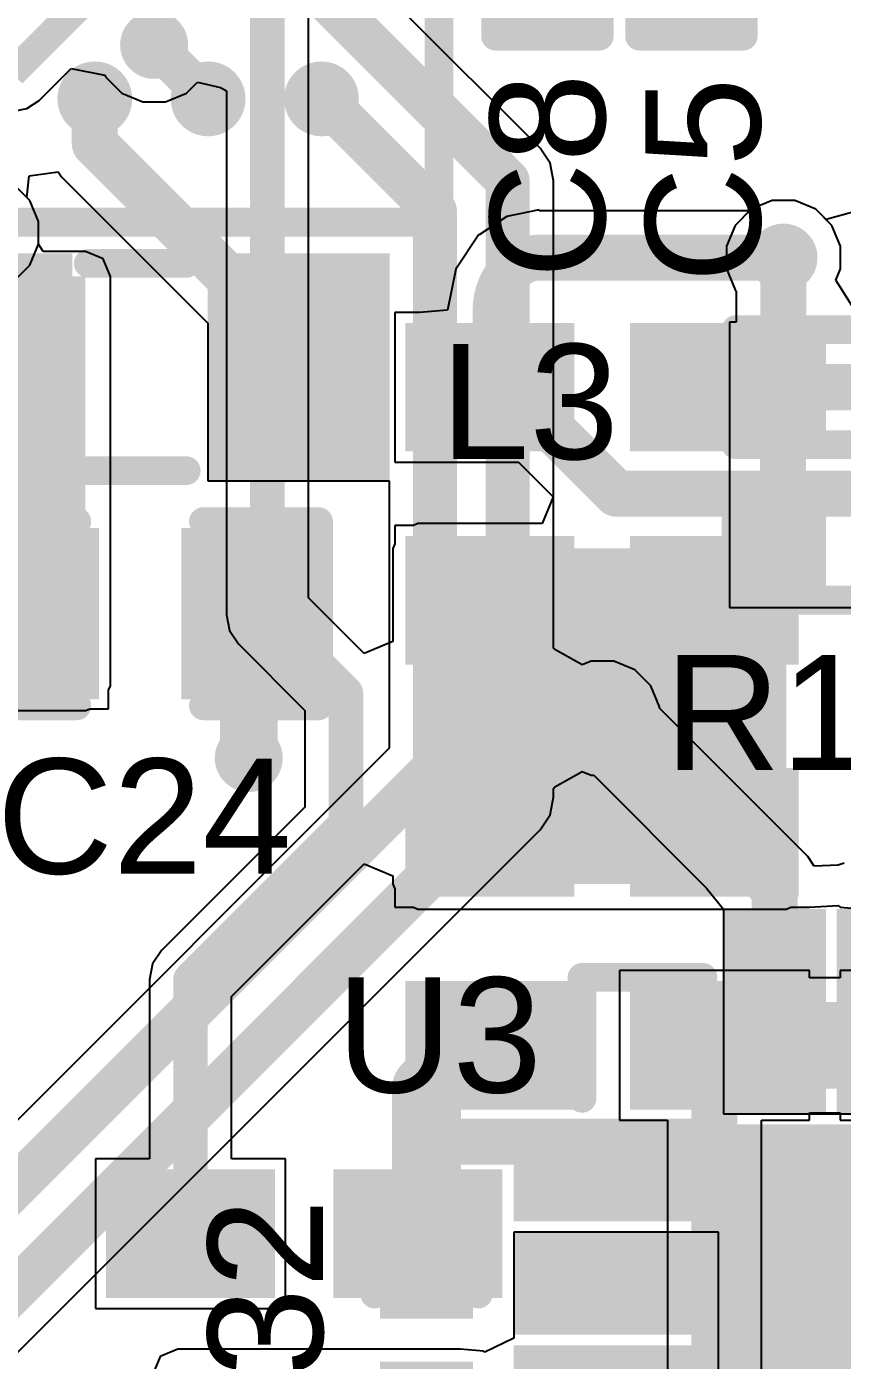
# Model space of a CAD drawing. Header units: millimetres. Extents: x -8 to 96, y -10 to 27.
# Drawn here: x 7.48 to 11.08, y 9.76 to 15.65 of the extents above; entities that cross this region are included whole.
import ezdxf

# ---------------------------------------------------------------- set-up
doc = ezdxf.new("R2010")
doc.units = ezdxf.units.MM
for name, color, linetype in [('BottomLayer', 5, 'Continuous'), ('BottomPaste', 16, 'Continuous'), ('BottomSolder', 6, 'Continuous'), ('TopLayer', 1, 'Continuous'), ('TopOverlay', 2, 'Continuous'), ('TopPaste', 8, 'Continuous'), ('TopSolder', 216, 'Continuous'), ('ViaHoleLayer', 16, 'Continuous')]:
    doc.layers.add(name, color=color, linetype=linetype)
doc.styles.add('Arial', font='', dxfattribs={"height": 0.2})
doc.styles.get('Arial').set_extended_font_data('Arial')

# ---------------------------------------------------------------- blocks, each defined once
blk = doc.blocks.new('16_QFN__3_3___8')
at = {"layer": 'TopLayer'}
for points in [[(0.125, 1.8), (0.375, 1.8), (0.375, 1.1), (0.125, 1.1)], [(0.625, 1.8), (0.875, 1.8), (0.875, 1.1), (0.625, 1.1)], [(-0.85, 0.85), (0.85, 0.85), (0.85, -0.85), (-0.85, -0.85)], [(1.8, 0.875), (1.8, 0.625), (1.1, 0.625), (1.1, 0.875)]]:
    blk.add_hatch(color=1, dxfattribs=at).paths.add_polyline_path(points)
at = {"layer": 'TopPaste'}
for points in [[(0.125, 1.8), (0.375, 1.8), (0.375, 1.1), (0.125, 1.1)], [(0.625, 1.8), (0.875, 1.8), (0.875, 1.1), (0.625, 1.1)], [(-0.85, 0.85), (0.85, 0.85), (0.85, -0.85), (-0.85, -0.85)], [(1.8, 0.875), (1.8, 0.625), (1.1, 0.625), (1.1, 0.875)]]:
    blk.add_hatch(color=8, dxfattribs=at).paths.add_polyline_path(points)
at = {"layer": 'TopSolder'}
for points in [[(-0.4766, 1.9016), (-0.0234, 1.9016), (-0.0234, 0.9984), (-0.4766, 0.9984)], [(0.0234, 1.9016), (0.4766, 1.9016), (0.4766, 0.9984), (0.0234, 0.9984)], [(0.5234, 1.9016), (0.9766, 1.9016), (0.9766, 0.9984), (0.5234, 0.9984)], [(-0.9516, 0.9516), (0.9516, 0.9516), (0.9516, -0.9516), (-0.9516, -0.9516)], [(1.9016, 0.9766), (1.9016, 0.5234), (0.9984, 0.5234), (0.9984, 0.9766)], [(1.9016, 0.4766), (1.9016, 0.0234), (0.9984, 0.0234), (0.9984, 0.4766)]]:
    blk.add_hatch(color=216, dxfattribs=at).paths.add_polyline_path(points)
at = {"layer": 'TopOverlay', "const_width": 0.127}
for points in [[(1.0668, 1.6002), (1.6002, 1.6002)], [(1.6002, 1.6002), (1.6002, 1.0668)]]:
    blk.add_lwpolyline(points, dxfattribs=at)
at = {"layer": 'TopOverlay', "const_width": 0.0635}
for points in [[(1.035, 1.6002, 1), (1.0985, 1.6002, 1)], [(1.5684, 1.6002, 1), (1.6319, 1.6002, 1)], [(1.5684, 1.6002, 1), (1.6319, 1.6002, 1)], [(1.5684, 1.0668, 1), (1.6319, 1.0668, 1)]]:
    blk.add_lwpolyline(points, format="xyb", close=True, dxfattribs=at)
blk = doc.blocks.new('82_VFBGA_10')
at = {"layer": 'TopLayer'}
h = blk.add_hatch(color=1, dxfattribs=at)
edge = h.paths.add_edge_path()
edge.add_arc((1.25, -2.25), 0.11, 0, 360)
h = blk.add_hatch(color=1, dxfattribs=at)
edge = h.paths.add_edge_path()
edge.add_arc((1.75, -2.25), 0.11, 0, 360)
h = blk.add_hatch(color=1, dxfattribs=at)
edge = h.paths.add_edge_path()
edge.add_arc((2.25, -2.25), 0.11, 0, 360)
at = {"layer": 'TopPaste'}
h = blk.add_hatch(color=8, dxfattribs=at)
edge = h.paths.add_edge_path()
edge.add_arc((1.25, -2.25), 0.11, 0, 360)
h = blk.add_hatch(color=8, dxfattribs=at)
edge = h.paths.add_edge_path()
edge.add_arc((1.75, -2.25), 0.11, 0, 360)
h = blk.add_hatch(color=8, dxfattribs=at)
edge = h.paths.add_edge_path()
edge.add_arc((2.25, -2.25), 0.11, 0, 360)
at = {"layer": 'TopSolder'}
h = blk.add_hatch(color=216, dxfattribs=at)
edge = h.paths.add_edge_path()
edge.add_arc((1.25, -2.25), 0.165, 0, 360)
h = blk.add_hatch(color=216, dxfattribs=at)
edge = h.paths.add_edge_path()
edge.add_arc((1.75, -2.25), 0.165, 0, 360)
h = blk.add_hatch(color=216, dxfattribs=at)
edge = h.paths.add_edge_path()
edge.add_arc((2.25, -2.25), 0.165, 0, 360)
at = {"layer": 'TopOverlay', "const_width": 0.127}
for points in [[(2.7686, -2.794), (2.7686, 2.8067)], [(-2.8067, -2.794), (2.7686, -2.794)]]:
    blk.add_lwpolyline(points, dxfattribs=at)
at = {"layer": 'TopOverlay', "const_width": 0.0635}
blk.add_lwpolyline([(2.7369, -2.794, 1), (2.8003, -2.794, 1)], format="xyb", close=True, dxfattribs=at)
blk.add_lwpolyline([(2.7369, -2.794, 1), (2.8003, -2.794, 1)], format="xyb", close=True, dxfattribs=at)
blk = doc.blocks.new('S______B______0402_B_16')
at = {"layer": 'BottomLayer'}
for points in [[(-0.2413, 0.3175), (-0.2413, -0.3175), (-0.6985, -0.3175), (-0.6985, 0.3175)], [(0.6985, 0.3175), (0.6985, -0.3175), (0.2413, -0.3175), (0.2413, 0.3175)]]:
    blk.add_hatch(color=5, dxfattribs=at).paths.add_polyline_path(points)
at = {"layer": 'BottomPaste'}
for points in [[(-0.2413, 0.3175), (-0.2413, -0.3175), (-0.6985, -0.3175), (-0.6985, 0.3175)], [(0.6985, 0.3175), (0.6985, -0.3175), (0.2413, -0.3175), (0.2413, 0.3175)]]:
    blk.add_hatch(color=16, dxfattribs=at).paths.add_polyline_path(points)
at = {"layer": 'BottomSolder'}
for points in [[(-0.1863, 0.3725), (-0.1863, -0.3725), (-0.7535, -0.3725), (-0.7535, 0.3725)], [(0.7535, 0.3725), (0.7535, -0.3725), (0.1863, -0.3725), (0.1863, 0.3725)]]:
    blk.add_hatch(color=6, dxfattribs=at).paths.add_polyline_path(points)
blk = doc.blocks.new('S______B______0402_B_17')
at = {"layer": 'BottomLayer'}
for points in [[(-0.2413, 0.3175), (-0.2413, -0.3175), (-0.6985, -0.3175), (-0.6985, 0.3175)], [(0.6985, 0.3175), (0.6985, -0.3175), (0.2413, -0.3175), (0.2413, 0.3175)]]:
    blk.add_hatch(color=5, dxfattribs=at).paths.add_polyline_path(points)
at = {"layer": 'BottomPaste'}
for points in [[(-0.2413, 0.3175), (-0.2413, -0.3175), (-0.6985, -0.3175), (-0.6985, 0.3175)], [(0.6985, 0.3175), (0.6985, -0.3175), (0.2413, -0.3175), (0.2413, 0.3175)]]:
    blk.add_hatch(color=16, dxfattribs=at).paths.add_polyline_path(points)
at = {"layer": 'BottomSolder'}
for points in [[(-0.1863, 0.3725), (-0.1863, -0.3725), (-0.7535, -0.3725), (-0.7535, 0.3725)], [(0.7535, 0.3725), (0.7535, -0.3725), (0.1863, -0.3725), (0.1863, 0.3725)]]:
    blk.add_hatch(color=6, dxfattribs=at).paths.add_polyline_path(points)
blk = doc.blocks.new('S______B______0402_B_18')
at = {"layer": 'BottomLayer'}
for points in [[(-0.2413, 0.3175), (-0.2413, -0.3175), (-0.6985, -0.3175), (-0.6985, 0.3175)], [(0.6985, 0.3175), (0.6985, -0.3175), (0.2413, -0.3175), (0.2413, 0.3175)]]:
    blk.add_hatch(color=5, dxfattribs=at).paths.add_polyline_path(points)
at = {"layer": 'BottomPaste'}
for points in [[(-0.2413, 0.3175), (-0.2413, -0.3175), (-0.6985, -0.3175), (-0.6985, 0.3175)], [(0.6985, 0.3175), (0.6985, -0.3175), (0.2413, -0.3175), (0.2413, 0.3175)]]:
    blk.add_hatch(color=16, dxfattribs=at).paths.add_polyline_path(points)
at = {"layer": 'BottomSolder'}
for points in [[(-0.1863, 0.3725), (-0.1863, -0.3725), (-0.7535, -0.3725), (-0.7535, 0.3725)], [(0.7535, 0.3725), (0.7535, -0.3725), (0.1863, -0.3725), (0.1863, 0.3725)]]:
    blk.add_hatch(color=6, dxfattribs=at).paths.add_polyline_path(points)
blk = doc.blocks.new('S______B______0402_B_19')
at = {"layer": 'BottomLayer'}
for points in [[(-0.2413, 0.3175), (-0.2413, -0.3175), (-0.6985, -0.3175), (-0.6985, 0.3175)], [(0.6985, 0.3175), (0.6985, -0.3175), (0.2413, -0.3175), (0.2413, 0.3175)]]:
    blk.add_hatch(color=5, dxfattribs=at).paths.add_polyline_path(points)
at = {"layer": 'BottomPaste'}
for points in [[(-0.2413, 0.3175), (-0.2413, -0.3175), (-0.6985, -0.3175), (-0.6985, 0.3175)], [(0.6985, 0.3175), (0.6985, -0.3175), (0.2413, -0.3175), (0.2413, 0.3175)]]:
    blk.add_hatch(color=16, dxfattribs=at).paths.add_polyline_path(points)
at = {"layer": 'BottomSolder'}
for points in [[(-0.1863, 0.3725), (-0.1863, -0.3725), (-0.7535, -0.3725), (-0.7535, 0.3725)], [(0.7535, 0.3725), (0.7535, -0.3725), (0.1863, -0.3725), (0.1863, 0.3725)]]:
    blk.add_hatch(color=6, dxfattribs=at).paths.add_polyline_path(points)
blk = doc.blocks.new('S______B______0402_B_20')
at = {"layer": 'BottomLayer'}
for points in [[(-0.2413, 0.3175), (-0.2413, -0.3175), (-0.6985, -0.3175), (-0.6985, 0.3175)], [(0.6985, 0.3175), (0.6985, -0.3175), (0.2413, -0.3175), (0.2413, 0.3175)]]:
    blk.add_hatch(color=5, dxfattribs=at).paths.add_polyline_path(points)
at = {"layer": 'BottomPaste'}
for points in [[(-0.2413, 0.3175), (-0.2413, -0.3175), (-0.6985, -0.3175), (-0.6985, 0.3175)], [(0.6985, 0.3175), (0.6985, -0.3175), (0.2413, -0.3175), (0.2413, 0.3175)]]:
    blk.add_hatch(color=16, dxfattribs=at).paths.add_polyline_path(points)
at = {"layer": 'BottomSolder'}
for points in [[(-0.1863, 0.3725), (-0.1863, -0.3725), (-0.7535, -0.3725), (-0.7535, 0.3725)], [(0.7535, 0.3725), (0.7535, -0.3725), (0.1863, -0.3725), (0.1863, 0.3725)]]:
    blk.add_hatch(color=6, dxfattribs=at).paths.add_polyline_path(points)
blk = doc.blocks.new('S______B______0402_B_22')
at = {"layer": 'BottomLayer'}
for points in [[(-0.2413, 0.3175), (-0.2413, -0.3175), (-0.6985, -0.3175), (-0.6985, 0.3175)], [(0.6985, 0.3175), (0.6985, -0.3175), (0.2413, -0.3175), (0.2413, 0.3175)]]:
    blk.add_hatch(color=5, dxfattribs=at).paths.add_polyline_path(points)
at = {"layer": 'BottomPaste'}
for points in [[(-0.2413, 0.3175), (-0.2413, -0.3175), (-0.6985, -0.3175), (-0.6985, 0.3175)], [(0.6985, 0.3175), (0.6985, -0.3175), (0.2413, -0.3175), (0.2413, 0.3175)]]:
    blk.add_hatch(color=16, dxfattribs=at).paths.add_polyline_path(points)
at = {"layer": 'BottomSolder'}
for points in [[(-0.1863, 0.3725), (-0.1863, -0.3725), (-0.7535, -0.3725), (-0.7535, 0.3725)], [(0.7535, 0.3725), (0.7535, -0.3725), (0.1863, -0.3725), (0.1863, 0.3725)]]:
    blk.add_hatch(color=6, dxfattribs=at).paths.add_polyline_path(points)
blk = doc.blocks.new('R___0201_29')
at = {"layer": 'TopLayer'}
for points in [[(-0.41, 0.185), (-0.14, 0.185), (-0.14, -0.185), (-0.41, -0.185)], [(0.14, 0.185), (0.41, 0.185), (0.41, -0.185), (0.14, -0.185)]]:
    blk.add_hatch(color=1, dxfattribs=at).paths.add_polyline_path(points)
at = {"layer": 'TopPaste'}
for points in [[(-0.41, 0.185), (-0.14, 0.185), (-0.14, -0.185), (-0.41, -0.185)], [(0.14, 0.185), (0.41, 0.185), (0.41, -0.185), (0.14, -0.185)]]:
    blk.add_hatch(color=8, dxfattribs=at).paths.add_polyline_path(points)
at = {"layer": 'TopSolder'}
for points in [[(-0.465, 0.24), (-0.085, 0.24), (-0.085, -0.24), (-0.465, -0.24)], [(0.085, 0.24), (0.465, 0.24), (0.465, -0.24), (0.085, -0.24)]]:
    blk.add_hatch(color=216, dxfattribs=at).paths.add_polyline_path(points)
at = {"layer": 'TopOverlay', "const_width": 0.127}
for points in [[(-0.4826, -0.254), (-0.4826, 0.254)], [(-0.4826, 0.254), (0.4826, 0.254)], [(0.4826, -0.254), (0.4826, 0.254)], [(-0.4826, -0.254), (0.4826, -0.254)]]:
    blk.add_lwpolyline(points, dxfattribs=at)
at = {"layer": 'TopOverlay', "const_width": 0.0635}
for points in [[(-0.5143, 0.254, 1), (-0.4508, 0.254, 1)], [(-0.5143, 0.254, 1), (-0.4508, 0.254, 1)], [(0.4508, 0.254, 1), (0.5143, 0.254, 1)], [(0.4508, 0.254, 1), (0.5143, 0.254, 1)], [(-0.5143, -0.254, 1), (-0.4508, -0.254, 1)], [(-0.5143, -0.254, 1), (-0.4508, -0.254, 1)], [(0.4508, -0.254, 1), (0.5143, -0.254, 1)], [(0.4508, -0.254, 1), (0.5143, -0.254, 1)]]:
    blk.add_lwpolyline(points, format="xyb", close=True, dxfattribs=at)
blk = doc.blocks.new('R___0201_30')
at = {"layer": 'TopLayer'}
for points in [[(-0.41, 0.185), (-0.14, 0.185), (-0.14, -0.185), (-0.41, -0.185)], [(0.14, 0.185), (0.41, 0.185), (0.41, -0.185), (0.14, -0.185)]]:
    blk.add_hatch(color=1, dxfattribs=at).paths.add_polyline_path(points)
at = {"layer": 'TopPaste'}
for points in [[(-0.41, 0.185), (-0.14, 0.185), (-0.14, -0.185), (-0.41, -0.185)], [(0.14, 0.185), (0.41, 0.185), (0.41, -0.185), (0.14, -0.185)]]:
    blk.add_hatch(color=8, dxfattribs=at).paths.add_polyline_path(points)
at = {"layer": 'TopSolder'}
for points in [[(-0.465, 0.24), (-0.085, 0.24), (-0.085, -0.24), (-0.465, -0.24)], [(0.085, 0.24), (0.465, 0.24), (0.465, -0.24), (0.085, -0.24)]]:
    blk.add_hatch(color=216, dxfattribs=at).paths.add_polyline_path(points)
at = {"layer": 'TopOverlay', "const_width": 0.127}
for points in [[(0.4826, 0.254), (-0.4826, 0.254)], [(-0.4826, 0.254), (-0.4826, -0.254)], [(0.4826, 0.254), (0.4826, -0.254)], [(0.4826, -0.254), (-0.4826, -0.254)]]:
    blk.add_lwpolyline(points, dxfattribs=at)
at = {"layer": 'TopOverlay', "const_width": 0.0635}
for points in [[(-0.5143, 0.254, 1), (-0.4508, 0.254, 1)], [(-0.5143, 0.254, 1), (-0.4508, 0.254, 1)], [(0.4508, 0.254, 1), (0.5143, 0.254, 1)], [(0.4508, 0.254, 1), (0.5143, 0.254, 1)], [(-0.5143, -0.254, 1), (-0.4508, -0.254, 1)], [(-0.5143, -0.254, 1), (-0.4508, -0.254, 1)], [(0.4508, -0.254, 1), (0.5143, -0.254, 1)], [(0.4508, -0.254, 1), (0.5143, -0.254, 1)]]:
    blk.add_lwpolyline(points, format="xyb", close=True, dxfattribs=at)
blk = doc.blocks.new('IND_0603__1608_M_______42')
at = {"layer": 'TopLayer'}
for points in [[(-1, 0.4), (-0.4, 0.4), (-0.4, -0.4), (-1, -0.4)], [(0.4, 0.4), (1, 0.4), (1, -0.4), (0.4, -0.4)]]:
    blk.add_hatch(color=1, dxfattribs=at).paths.add_polyline_path(points)
at = {"layer": 'TopPaste'}
for points in [[(-1, 0.4), (-0.4, 0.4), (-0.4, -0.4), (-1, -0.4)], [(0.4, 0.4), (1, 0.4), (1, -0.4), (0.4, -0.4)]]:
    blk.add_hatch(color=8, dxfattribs=at).paths.add_polyline_path(points)
at = {"layer": 'TopSolder'}
for points in [[(-1.1016, 0.5016), (-0.2984, 0.5016), (-0.2984, -0.5016), (-1.1016, -0.5016)], [(0.2984, 0.5016), (1.1016, 0.5016), (1.1016, -0.5016), (0.2984, -0.5016)]]:
    blk.add_hatch(color=216, dxfattribs=at).paths.add_polyline_path(points)
at = {"layer": 'TopOverlay', "const_width": 0.127}
for points in [[(0.2286, 0.4572), (-0.2032, 0.4572)], [(0.2286, -0.4572), (-0.2032, -0.4572)]]:
    blk.add_lwpolyline(points, dxfattribs=at)
at = {"layer": 'TopOverlay', "const_width": 0.0635}
for points in [[(-0.2349, 0.4572, 1), (-0.1714, 0.4572, 1)], [(0.1968, 0.4572, 1), (0.2604, 0.4572, 1)], [(-0.2349, -0.4572, 1), (-0.1714, -0.4572, 1)], [(0.1968, -0.4572, 1), (0.2604, -0.4572, 1)]]:
    blk.add_lwpolyline(points, format="xyb", close=True, dxfattribs=at)
blk = doc.blocks.new('CAP_0201_55')
at = {"layer": 'TopLayer'}
for points in [[(-0.45, 0.15), (-0.15, 0.15), (-0.15, -0.15), (-0.45, -0.15)], [(0.15, 0.15), (0.45, 0.15), (0.45, -0.15), (0.15, -0.15)]]:
    blk.add_hatch(color=1, dxfattribs=at).paths.add_polyline_path(points)
at = {"layer": 'TopPaste'}
for points in [[(-0.45, 0.15), (-0.15, 0.15), (-0.15, -0.15), (-0.45, -0.15)], [(0.15, 0.15), (0.45, 0.15), (0.45, -0.15), (0.15, -0.15)]]:
    blk.add_hatch(color=8, dxfattribs=at).paths.add_polyline_path(points)
at = {"layer": 'TopSolder'}
for points in [[(-0.505, 0.205), (-0.095, 0.205), (-0.095, -0.205), (-0.505, -0.205)], [(0.095, 0.205), (0.505, 0.205), (0.505, -0.205), (0.095, -0.205)]]:
    blk.add_hatch(color=216, dxfattribs=at).paths.add_polyline_path(points)
at = {"layer": 'TopOverlay', "const_width": 0.127}
for points in [[(-0.5334, 0.2286), (-0.2032, 0.2286)], [(-0.5334, 0.2286), (-0.5334, -0.2286)], [(0.2032, 0.2286), (0.5334, 0.2286)], [(0.5334, 0.2286), (0.5334, -0.2286)], [(-0.5334, -0.2286), (-0.2032, -0.2286)], [(0.2032, -0.2286), (0.5334, -0.2286)]]:
    blk.add_lwpolyline(points, dxfattribs=at)
at = {"layer": 'TopOverlay', "const_width": 0.0635}
for points in [[(-0.5651, 0.2286, 1), (-0.5016, 0.2286, 1)], [(-0.5651, 0.2286, 1), (-0.5016, 0.2286, 1)], [(-0.2349, 0.2286, 1), (-0.1714, 0.2286, 1)], [(0.1714, 0.2286, 1), (0.2349, 0.2286, 1)], [(0.5016, 0.2286, 1), (0.5651, 0.2286, 1)], [(0.5016, 0.2286, 1), (0.5651, 0.2286, 1)], [(-0.5651, -0.2286, 1), (-0.5016, -0.2286, 1)], [(-0.5651, -0.2286, 1), (-0.5016, -0.2286, 1)], [(-0.2349, -0.2286, 1), (-0.1714, -0.2286, 1)], [(0.1714, -0.2286, 1), (0.2349, -0.2286, 1)], [(0.5016, -0.2286, 1), (0.5651, -0.2286, 1)], [(0.5016, -0.2286, 1), (0.5651, -0.2286, 1)]]:
    blk.add_lwpolyline(points, format="xyb", close=True, dxfattribs=at)
blk = doc.blocks.new('C___0402_63')
at = {"layer": 'TopLayer'}
for points in [[(-0.6985, -0.3175), (-0.6985, 0.3175), (-0.2413, 0.3175), (-0.2413, -0.3175)], [(0.2413, -0.3175), (0.2413, 0.3175), (0.6985, 0.3175), (0.6985, -0.3175)]]:
    blk.add_hatch(color=1, dxfattribs=at).paths.add_polyline_path(points)
at = {"layer": 'TopPaste'}
for points in [[(-0.6985, -0.3175), (-0.6985, 0.3175), (-0.2413, 0.3175), (-0.2413, -0.3175)], [(0.2413, -0.3175), (0.2413, 0.3175), (0.6985, 0.3175), (0.6985, -0.3175)]]:
    blk.add_hatch(color=8, dxfattribs=at).paths.add_polyline_path(points)
at = {"layer": 'TopSolder'}
for points in [[(-0.7585, -0.3775), (-0.7585, 0.3775), (-0.1813, 0.3775), (-0.1813, -0.3775)], [(0.1813, -0.3775), (0.1813, 0.3775), (0.7585, 0.3775), (0.7585, -0.3775)]]:
    blk.add_hatch(color=216, dxfattribs=at).paths.add_polyline_path(points)
at = {"layer": 'TopOverlay', "const_width": 0.127}
for points in [[(-0.2794, 0.4064), (-0.7874, 0.4064)], [(-0.7874, 0.4064), (-0.7874, -0.4064)], [(0.7874, 0.4064), (0.2794, 0.4064)], [(0.7874, 0.4064), (0.7874, -0.4064)], [(-0.2794, -0.4064), (-0.7874, -0.4064)], [(0.7874, -0.4064), (0.2794, -0.4064)]]:
    blk.add_lwpolyline(points, dxfattribs=at)
at = {"layer": 'TopOverlay', "const_width": 0.0635}
for points in [[(-0.8191, 0.4064, 1), (-0.7556, 0.4064, 1)], [(-0.8191, 0.4064, 1), (-0.7556, 0.4064, 1)], [(-0.3111, 0.4064, 1), (-0.2477, 0.4064, 1)], [(0.2477, 0.4064, 1), (0.3111, 0.4064, 1)], [(0.7556, 0.4064, 1), (0.8191, 0.4064, 1)], [(0.7556, 0.4064, 1), (0.8191, 0.4064, 1)], [(-0.8191, -0.4064, 1), (-0.7556, -0.4064, 1)], [(-0.8191, -0.4064, 1), (-0.7556, -0.4064, 1)], [(-0.3111, -0.4064, 1), (-0.2477, -0.4064, 1)], [(0.2477, -0.4064, 1), (0.3111, -0.4064, 1)], [(0.7556, -0.4064, 1), (0.8191, -0.4064, 1)], [(0.7556, -0.4064, 1), (0.8191, -0.4064, 1)]]:
    blk.add_lwpolyline(points, format="xyb", close=True, dxfattribs=at)
blk = doc.blocks.new('C___0201_79')
at = {"layer": 'TopLayer'}
for points in [[(-0.45, 0.15), (-0.15, 0.15), (-0.15, -0.15), (-0.45, -0.15)], [(0.15, 0.15), (0.45, 0.15), (0.45, -0.15), (0.15, -0.15)]]:
    blk.add_hatch(color=1, dxfattribs=at).paths.add_polyline_path(points)
at = {"layer": 'TopPaste'}
for points in [[(-0.45, 0.15), (-0.15, 0.15), (-0.15, -0.15), (-0.45, -0.15)], [(0.15, 0.15), (0.45, 0.15), (0.45, -0.15), (0.15, -0.15)]]:
    blk.add_hatch(color=8, dxfattribs=at).paths.add_polyline_path(points)
at = {"layer": 'TopSolder'}
for points in [[(-0.505, 0.205), (-0.095, 0.205), (-0.095, -0.205), (-0.505, -0.205)], [(0.095, 0.205), (0.505, 0.205), (0.505, -0.205), (0.095, -0.205)]]:
    blk.add_hatch(color=216, dxfattribs=at).paths.add_polyline_path(points)
at = {"layer": 'TopOverlay', "const_width": 0.127}
for points in [[(-0.5334, 0.2286), (-0.2032, 0.2286)], [(-0.5334, 0.2286), (-0.5334, -0.2286)], [(0.2032, 0.2286), (0.5334, 0.2286)], [(0.5334, 0.2286), (0.5334, -0.2286)], [(-0.5334, -0.2286), (-0.2032, -0.2286)], [(0.2032, -0.2286), (0.5334, -0.2286)]]:
    blk.add_lwpolyline(points, dxfattribs=at)
at = {"layer": 'TopOverlay', "const_width": 0.0635}
for points in [[(-0.5651, 0.2286, 1), (-0.5016, 0.2286, 1)], [(-0.5651, 0.2286, 1), (-0.5016, 0.2286, 1)], [(-0.2349, 0.2286, 1), (-0.1714, 0.2286, 1)], [(0.1714, 0.2286, 1), (0.2349, 0.2286, 1)], [(0.5016, 0.2286, 1), (0.5651, 0.2286, 1)], [(0.5016, 0.2286, 1), (0.5651, 0.2286, 1)], [(-0.5651, -0.2286, 1), (-0.5016, -0.2286, 1)], [(-0.5651, -0.2286, 1), (-0.5016, -0.2286, 1)], [(-0.2349, -0.2286, 1), (-0.1714, -0.2286, 1)], [(0.1714, -0.2286, 1), (0.2349, -0.2286, 1)], [(0.5016, -0.2286, 1), (0.5651, -0.2286, 1)], [(0.5016, -0.2286, 1), (0.5651, -0.2286, 1)]]:
    blk.add_lwpolyline(points, format="xyb", close=True, dxfattribs=at)
blk = doc.blocks.new('C___0201_81')
at = {"layer": 'TopLayer'}
for points in [[(-0.45, 0.15), (-0.15, 0.15), (-0.15, -0.15), (-0.45, -0.15)], [(0.15, 0.15), (0.45, 0.15), (0.45, -0.15), (0.15, -0.15)]]:
    blk.add_hatch(color=1, dxfattribs=at).paths.add_polyline_path(points)
at = {"layer": 'TopPaste'}
for points in [[(-0.45, 0.15), (-0.15, 0.15), (-0.15, -0.15), (-0.45, -0.15)], [(0.15, 0.15), (0.45, 0.15), (0.45, -0.15), (0.15, -0.15)]]:
    blk.add_hatch(color=8, dxfattribs=at).paths.add_polyline_path(points)
at = {"layer": 'TopSolder'}
for points in [[(-0.505, 0.205), (-0.095, 0.205), (-0.095, -0.205), (-0.505, -0.205)], [(0.095, 0.205), (0.505, 0.205), (0.505, -0.205), (0.095, -0.205)]]:
    blk.add_hatch(color=216, dxfattribs=at).paths.add_polyline_path(points)
at = {"layer": 'TopOverlay', "const_width": 0.127}
for points in [[(-0.5334, 0.2286), (-0.2032, 0.2286)], [(-0.5334, 0.2286), (-0.5334, -0.2286)], [(0.2032, 0.2286), (0.5334, 0.2286)], [(0.5334, 0.2286), (0.5334, -0.2286)], [(-0.5334, -0.2286), (-0.2032, -0.2286)], [(0.2032, -0.2286), (0.5334, -0.2286)]]:
    blk.add_lwpolyline(points, dxfattribs=at)
at = {"layer": 'TopOverlay', "const_width": 0.0635}
for points in [[(-0.5651, 0.2286, 1), (-0.5016, 0.2286, 1)], [(-0.5651, 0.2286, 1), (-0.5016, 0.2286, 1)], [(-0.2349, 0.2286, 1), (-0.1714, 0.2286, 1)], [(0.1714, 0.2286, 1), (0.2349, 0.2286, 1)], [(0.5016, 0.2286, 1), (0.5651, 0.2286, 1)], [(0.5016, 0.2286, 1), (0.5651, 0.2286, 1)], [(-0.5651, -0.2286, 1), (-0.5016, -0.2286, 1)], [(-0.5651, -0.2286, 1), (-0.5016, -0.2286, 1)], [(-0.2349, -0.2286, 1), (-0.1714, -0.2286, 1)], [(0.1714, -0.2286, 1), (0.2349, -0.2286, 1)], [(0.5016, -0.2286, 1), (0.5651, -0.2286, 1)], [(0.5016, -0.2286, 1), (0.5651, -0.2286, 1)]]:
    blk.add_lwpolyline(points, format="xyb", close=True, dxfattribs=at)

msp = doc.modelspace()

# ---------------------------------------------------------------- hatches: boundary and pattern name
at = {"layer": 'BottomLayer'}
h = msp.add_hatch(color=5, dxfattribs=at)
edge = h.paths.add_edge_path()
edge.add_arc((8.0435, 15.5661), 0.15, 0, 360)
h = msp.add_hatch(color=5, dxfattribs=at)
edge = h.paths.add_edge_path()
edge.add_arc((10.8204, 14.6274), 0.15, 0, 360)
msp.add_hatch(color=5, dxfattribs=at).paths.add_polyline_path([(9.2075, 11.8637), (10.8331, 11.8637), (10.8331, 13.3447), (9.2075, 13.3447)])
h = msp.add_hatch(color=5, dxfattribs=at)
edge = h.paths.add_edge_path()
edge.add_arc((10.0218, 12.5954), 0.15, 0, 360)
h = msp.add_hatch(color=5, dxfattribs=at)
edge = h.paths.add_edge_path()
edge.add_arc((8.4612, 12.4199), 0.15, 0, 360)
h = msp.add_hatch(color=5, dxfattribs=at)
edge = h.paths.add_edge_path()
edge.add_arc((9.2456, 10.7272), 0.15, 0, 360)
h = msp.add_hatch(color=5, dxfattribs=at)
edge = h.paths.add_edge_path()
edge.add_arc((10.9066, 10.4772), 0.15, 0, 360)
h = msp.add_hatch(color=5, dxfattribs=at)
edge = h.paths.add_edge_path()
edge.add_arc((10.9066, 9.8522), 0.15, 0, 360)
at = {"layer": 'TopLayer'}
h = msp.add_hatch(color=1, dxfattribs=at)
edge = h.paths.add_edge_path()
edge.add_arc((8.0435, 15.5661), 0.15, 0, 360)
h = msp.add_hatch(color=1, dxfattribs=at)
edge = h.paths.add_edge_path()
edge.add_arc((10.8204, 14.6274), 0.15, 0, 360)
msp.add_hatch(color=1, dxfattribs=at).paths.add_polyline_path([(6.9818, 12.7391), (7.7405, 12.7391), (7.7405, 14.5448), (6.9818, 14.5448)])
h = msp.add_hatch(color=1, dxfattribs=at)
edge = h.paths.add_edge_path()
edge.add_arc((10.0218, 12.5954), 0.15, 0, 360)
h = msp.add_hatch(color=1, dxfattribs=at)
edge = h.paths.add_edge_path()
edge.add_arc((8.4612, 12.4199), 0.15, 0, 360)
h = msp.add_hatch(color=1, dxfattribs=at)
edge = h.paths.add_edge_path()
edge.add_arc((9.2456, 10.7272), 0.15, 0, 360)
h = msp.add_hatch(color=1, dxfattribs=at)
edge = h.paths.add_edge_path()
edge.add_arc((10.9066, 10.4772), 0.15, 0, 360)
h = msp.add_hatch(color=1, dxfattribs=at)
edge = h.paths.add_edge_path()
edge.add_arc((10.9066, 9.8522), 0.15, 0, 360)
at = {"layer": 'ViaHoleLayer'}
h = msp.add_hatch(color=16, dxfattribs=at)
edge = h.paths.add_edge_path()
edge.add_arc((8.0435, 15.5661), 0.075, 0, 360)
h = msp.add_hatch(color=16, dxfattribs=at)
edge = h.paths.add_edge_path()
edge.add_arc((10.8204, 14.6274), 0.075, 0, 360)
h = msp.add_hatch(color=16, dxfattribs=at)
edge = h.paths.add_edge_path()
edge.add_arc((10.0218, 12.5954), 0.075, 0, 360)
h = msp.add_hatch(color=16, dxfattribs=at)
edge = h.paths.add_edge_path()
edge.add_arc((8.4612, 12.4199), 0.075, 0, 360)
h = msp.add_hatch(color=16, dxfattribs=at)
edge = h.paths.add_edge_path()
edge.add_arc((9.2456, 10.7272), 0.075, 0, 360)
h = msp.add_hatch(color=16, dxfattribs=at)
edge = h.paths.add_edge_path()
edge.add_arc((10.9066, 10.4772), 0.075, 0, 360)
h = msp.add_hatch(color=16, dxfattribs=at)
edge = h.paths.add_edge_path()
edge.add_arc((10.9066, 9.8522), 0.075, 0, 360)

# ---------------------------------------------------------------- linework, layer by layer
at = {"layer": 'BottomLayer'}
for p, q in [((8.7248, 13.1269), (8.7248, 15.8494)), ((7.5367, 15.3212), (7.677, 15.4616)), ((7.677, 15.4616), (7.8268, 15.4318)), ((7.8268, 15.4318), (7.8302, 15.4236)), ((7.8302, 15.4236), (7.901, 15.3528)), ((8.186, 15.3528), (8.2352, 15.402)), ((8.2352, 15.402), (8.337, 15.3775)), ((8.337, 15.3775), (8.3622, 15.3631)), ((8.3622, 15.3631), (8.3622, 13.0518)), ((7.4821, 15.2847), (7.5367, 15.3212)), ((7.901, 15.3528), (7.9935, 15.3145)), ((7.9935, 15.3145), (8.0936, 15.3145)), ((8.0936, 15.3145), (8.186, 15.3528)), ((7.4176, 15.2719), (7.4821, 15.2847)), ((7.4951, 14.8788), (7.4243, 14.9496)), ((7.5334, 14.7864), (7.4951, 14.8788)), ((9.742, 14.8378), (9.5991, 14.8094)), ((9.742, 14.8346), (9.742, 14.8378)), ((10.6718, 14.8346), (9.742, 14.8346)), ((10.6779, 14.8407), (10.6718, 14.8346)), ((10.7704, 14.879), (10.6779, 14.8407)), ((10.8705, 14.879), (10.7704, 14.879)), ((10.9629, 14.8407), (10.8705, 14.879)), ((11.0337, 14.7699), (10.9629, 14.8407)), ((7.5334, 14.6863), (7.5334, 14.7864)), ((9.5991, 14.8094), (9.4778, 14.7284)), ((11.072, 14.6775), (11.0337, 14.7699)), ((9.4765, 14.7297), (9.3741, 14.5764)), ((9.4778, 14.7284), (9.4765, 14.7297)), ((7.4951, 14.5938), (7.5334, 14.6863)), ((11.072, 14.5774), (11.072, 14.6775)), ((7.4243, 14.523), (7.4951, 14.5938)), ((9.3741, 14.5764), (9.3381, 14.3956)), ((11.0516, 14.5281), (11.072, 14.5774)), ((11.122, 14.4165), (11.0516, 14.5281)), ((9.2151, 14.3861), (9.1059, 14.3861)), ((9.1059, 14.3861), (9.1059, 13.7257)), ((9.3381, 14.3956), (9.2151, 14.3861)), ((9.1059, 13.7257), (9.6511, 13.7257)), ((9.6511, 13.7257), (9.8048, 13.572)), ((9.8048, 13.572), (9.7562, 13.4547)), ((9.1873, 13.4463), (9.1059, 13.4463)), ((9.1059, 13.4463), (9.1059, 13.3649)), ((9.2075, 13.4547), (9.1873, 13.4463)), ((9.7562, 13.4547), (9.2075, 13.4547)), ((9.1059, 13.3649), (9.0975, 13.3447)), ((9.0975, 13.3447), (9.0975, 12.9338)), ((8.9705, 12.8812), (8.7248, 13.1269)), ((8.3622, 13.0518), (8.376, 12.9825)), ((8.376, 12.9825), (8.4153, 12.9236)), ((8.4153, 12.9236), (8.7087, 12.6303)), ((9.0975, 12.9338), (8.9705, 12.8812)), ((8.7087, 12.6303), (8.7087, 12.2038)), ((8.7087, 12.2038), (8.076, 11.5711)), ((8.3855, 11.3679), (8.9705, 11.9529)), ((8.9705, 11.9529), (9.0975, 11.9003)), ((9.0975, 11.9003), (9.0975, 11.8637)), ((9.0975, 11.8637), (9.1059, 11.8435)), ((9.1059, 11.8435), (9.1059, 11.7621)), ((10.9347, 11.7621), (11.0617, 11.7694)), ((11.0617, 11.7694), (11.0702, 11.7621)), ((9.1059, 11.7621), (9.1873, 11.7621)), ((9.1873, 11.7621), (9.2075, 11.7537)), ((9.2075, 11.7537), (10.8331, 11.7537)), ((10.8331, 11.7537), (10.8533, 11.7621)), ((10.8533, 11.7621), (10.9347, 11.7621)), ((10.9347, 11.7621), (10.9347, 11.7621)), ((11.0702, 11.7621), (11.0702, 11.7621)), ((11.0702, 11.7621), (11.1718, 11.7537)), ((8.076, 11.5711), (8.0367, 11.5123)), ((8.0367, 11.5123), (8.0229, 11.4429)), ((10.9347, 11.4827), (10.0965, 11.4827)), ((10.0965, 11.4827), (10.0965, 10.8223)), ((10.9347, 11.4503), (10.9347, 11.4827)), ((11.9084, 11.4827), (11.0702, 11.4827)), ((11.0702, 11.4827), (11.0702, 11.4503)), ((8.0229, 11.4429), (8.0229, 10.6523)), ((11.0702, 11.4503), (10.9347, 11.4503)), ((8.3855, 10.6523), (8.3855, 11.3679)), ((10.9347, 10.8223), (10.9347, 10.8547)), ((10.9347, 10.8547), (11.0702, 10.8547)), ((11.0702, 10.8547), (11.0702, 10.8223)), ((10.0965, 10.8223), (10.3084, 10.8223)), ((10.3084, 10.8223), (10.3084, 9.4176)), ((10.7228, 9.1128), (10.7228, 10.8223)), ((10.7228, 10.8223), (10.9347, 10.8223)), ((11.0702, 10.8223), (11.9084, 10.8223)), ((8.0229, 10.6523), (7.7851, 10.6523)), ((7.7851, 10.6523), (7.7851, 9.9919)), ((8.6233, 10.6523), (8.3855, 10.6523)), ((8.6233, 9.9919), (8.6233, 10.6523)), ((7.7851, 9.9919), (8.6233, 9.9919))]:
    msp.add_line(p, q, dxfattribs=at)
for points, const_width in [([(8.5435, 13.0518), (8.5435, 16.564)], 0.1524), ([(7.4176, 15.4402), (8.0435, 16.0661)], 0.127), ([(9.742, 14.6274), (10.8204, 14.6274)], 0.2032), ([(9.5504, 14.1224), (9.5504, 14.3956)], 0.2032), ([(9.6139, 14.0559), (10.0838, 13.586)], 0.2032), ([(10.5156, 14.0559), (11.4893, 14.0559)], 0.2032), ([(10.0838, 13.586), (11.9126, 13.586)], 0.2032), ([(8.5435, 13.0518), (8.89, 12.7053)], 0.1524), ([(8.89, 12.1287), (8.89, 12.7053)], 0.1524), ([(8.2042, 11.4429), (8.89, 12.1287)], 0.1524), ([(8.2042, 10.3221), (8.2042, 11.4429)], 0.1524), ([(9.2456, 10.962), (9.4361, 11.1525)], 0.3048), ([(10.5156, 11.1525), (11.4893, 11.1525)], 0.381), ([(10.5156, 9.027), (10.5156, 11.1525)], 0.2032), ([(9.2456, 10.7272), (9.2456, 10.962)], 0.3048), ([(9.2456, 10.3602), (9.2456, 10.7272)], 0.3048), ([(9.2075, 10.3221), (9.2456, 10.3602)], 0.3048)]:
    msp.add_lwpolyline(points, dxfattribs=dict(at, const_width=const_width))
at = {"layer": 'BottomLayer', "const_width": 0.2032}
for points in [[(9.6266, 14.5796, -0.198912), (9.742, 14.6274)], [(9.5504, 14.3956, -0.198912), (9.6266, 14.5796)]]:
    msp.add_lwpolyline(points, format="xyb", dxfattribs=at)
at = {"layer": 'BottomLayer'}
for points, const_width in [([(9.6912, 14.6274, 1), (9.7928, 14.6274, 1)], 0.1016), ([(9.6912, 14.6274, 1), (9.7928, 14.6274, 1)], 0.1016), ([(10.7696, 14.6274, 1), (10.8712, 14.6274, 1)], 0.1016), ([(9.5758, 14.5796, 1), (9.6774, 14.5796, 1)], 0.1016), ([(9.5758, 14.5796, 1), (9.6774, 14.5796, 1)], 0.1016), ([(9.4996, 14.3956, 1), (9.6012, 14.3956, 1)], 0.1016), ([(9.4996, 14.3956, 1), (9.6012, 14.3956, 1)], 0.1016), ([(9.4996, 14.1224, 1), (9.6012, 14.1224, 1)], 0.1016), ([(9.5631, 14.0559, 1), (9.6647, 14.0559, 1)], 0.1016), ([(10.4648, 14.0559, 1), (10.5664, 14.0559, 1)], 0.1016), ([(10.033, 13.586, 1), (10.1346, 13.586, 1)], 0.1016), ([(10.033, 13.586, 1), (10.1346, 13.586, 1)], 0.1016), ([(8.5054, 13.0518, 1), (8.5816, 13.0518, 1)], 0.0762), ([(8.5054, 13.0518, 1), (8.5816, 13.0518, 1)], 0.0762), ([(8.8519, 12.7053, 1), (8.9281, 12.7053, 1)], 0.0762), ([(8.8519, 12.7053, 1), (8.9281, 12.7053, 1)], 0.0762), ([(8.8519, 12.1287, 1), (8.9281, 12.1287, 1)], 0.0762), ([(8.8519, 12.1287, 1), (8.9281, 12.1287, 1)], 0.0762), ([(8.1661, 11.4429, 1), (8.2423, 11.4429, 1)], 0.0762), ([(8.1661, 11.4429, 1), (8.2423, 11.4429, 1)], 0.0762), ([(9.3599, 11.1525, 1), (9.5123, 11.1525, 1)], 0.1524), ([(10.4204, 11.1525, 1), (10.6109, 11.1525, 1)], 0.1905), ([(10.4648, 11.1525, 1), (10.5664, 11.1525, 1)], 0.1016), ([(9.1694, 10.962, 1), (9.3218, 10.962, 1)], 0.1524), ([(9.1694, 10.962, 1), (9.3218, 10.962, 1)], 0.1524), ([(9.1694, 10.7272, 1), (9.3218, 10.7272, 1)], 0.1524), ([(9.1694, 10.7272, 1), (9.3218, 10.7272, 1)], 0.1524), ([(9.1313, 10.3221, 1), (9.2837, 10.3221, 1)], 0.1524), ([(9.1694, 10.3602, 1), (9.3218, 10.3602, 1)], 0.1524), ([(9.1694, 10.3602, 1), (9.3218, 10.3602, 1)], 0.1524), ([(8.1661, 10.3221, 1), (8.2423, 10.3221, 1)], 0.0762)]:
    msp.add_lwpolyline(points, format="xyb", close=True, dxfattribs=dict(at, const_width=const_width))
at = {"layer": 'TopLayer'}
for p, q in [((9.7464, 15.1097), (9.1306, 15.7255)), ((9.7903, 15.0441), (9.7464, 15.1097)), ((7.4919, 14.989), (7.6206, 15.0053)), ((7.6206, 15.0053), (7.6353, 14.9833)), ((9.8057, 14.9667), (9.7903, 15.0441)), ((7.4813, 14.8926), (7.4919, 14.989)), ((7.6353, 14.9833), (8.2802, 14.3384)), ((9.8057, 12.9052), (9.8057, 14.9667)), ((7.4951, 14.8788), (7.4813, 14.8926)), ((7.5334, 14.7864), (7.4951, 14.8788)), ((10.6779, 14.8407), (10.6071, 14.7699)), ((10.7704, 14.879), (10.6779, 14.8407)), ((10.8705, 14.879), (10.7704, 14.879)), ((10.9629, 14.8407), (10.8705, 14.879)), ((11.0085, 14.7952), (10.9629, 14.8407)), ((11.1262, 14.8283), (11.0085, 14.7952)), ((7.5334, 14.6863), (7.5334, 14.7864)), ((10.6071, 14.7699), (10.5688, 14.6775)), ((7.5545, 14.6548), (7.5334, 14.6863)), ((7.7405, 14.6548), (7.5545, 14.6548)), ((7.8183, 14.6226), (7.7405, 14.6548)), ((10.5688, 14.6775), (10.5688, 14.5774)), ((7.8505, 14.5448), (7.8183, 14.6226)), ((7.8505, 12.7391), (7.8505, 14.5448)), ((10.5688, 14.5774), (10.6071, 14.4849)), ((10.6071, 14.4849), (10.6123, 14.4797)), ((10.6123, 14.4797), (10.6123, 14.3425)), ((8.2802, 14.3384), (8.2802, 13.6432)), ((10.6123, 14.3425), (10.582, 14.3425)), ((10.582, 14.3425), (10.582, 13.7693)), ((10.582, 13.7693), (10.5819, 13.7693)), ((10.5819, 13.7693), (10.5819, 13.6567)), ((10.5819, 13.6567), (10.582, 13.6567)), ((10.582, 13.6567), (10.582, 13.0835)), ((8.2802, 13.6432), (9.0806, 13.6432)), ((9.0806, 13.6432), (9.0806, 12.4631)), ((10.582, 13.0835), (11.132, 13.0835)), ((9.8112, 12.898), (9.8057, 12.9052)), ((9.9327, 12.8308), (9.8112, 12.898)), ((9.9718, 12.847), (9.9327, 12.8308)), ((10.0719, 12.847), (9.9718, 12.847)), ((10.1643, 12.8087), (10.0719, 12.847)), ((10.2351, 12.7379), (10.1643, 12.8087)), ((7.8421, 12.7189), (7.8505, 12.7391)), ((7.8421, 12.6375), (7.8421, 12.7189)), ((10.2734, 12.6455), (10.2351, 12.7379)), ((6.9818, 12.6291), (7.7405, 12.6291)), ((7.7405, 12.6291), (7.7607, 12.6375)), ((7.7607, 12.6375), (7.8421, 12.6375)), ((10.2734, 12.6395), (10.2734, 12.6455)), ((10.9281, 11.9849), (10.2734, 12.6395)), ((9.0806, 12.4631), (7.0807, 10.4632)), ((9.8112, 12.2929), (9.9327, 12.36)), ((9.9327, 12.36), (9.9718, 12.3438)), ((9.9718, 12.3438), (9.9831, 12.3438)), ((9.9831, 12.3438), (10.4814, 11.8456)), ((9.7903, 12.1692), (9.8057, 12.2466)), ((9.8057, 12.2856), (9.8112, 12.2929)), ((9.8057, 12.2466), (9.8057, 12.2856)), ((9.7464, 12.1035), (9.7903, 12.1692)), ((7.4403, 9.7974), (9.7464, 12.1035)), ((10.9559, 11.9433), (10.9281, 11.9849)), ((10.9281, 11.9849), (10.9281, 11.9849)), ((11.0616, 11.9477), (10.9559, 11.9433)), ((11.088, 11.9567), (11.0616, 11.9477)), ((10.4814, 11.8456), (10.555, 11.7538)), ((10.555, 11.7538), (10.555, 11.7538)), ((10.555, 11.7538), (10.555, 11.7538)), ((10.555, 11.7538), (10.555, 10.8506)), ((10.555, 10.8506), (11.0082, 10.8506)), ((11.0082, 10.8506), (11.1352, 10.8506)), ((10.5332, 10.3288), (9.63, 10.3288)), ((9.63, 10.3288), (9.63, 9.8606)), ((10.5332, 9.9558), (10.5332, 10.3288)), ((10.5332, 9.8288), (10.5332, 9.9558)), ((9.63, 9.8606), (9.503, 9.7992)), ((10.5332, 9.4558), (10.5332, 9.8288)), ((8.0698, 9.78), (8.0376, 9.7022)), ((8.1475, 9.8122), (8.0698, 9.78)), ((9.3956, 9.8122), (8.1475, 9.8122)), ((9.4972, 9.8038), (9.3956, 9.8122)), ((9.503, 9.7992), (9.4972, 9.8038)), ((9.4972, 9.8038), (9.4972, 9.8038))]:
    msp.add_line(p, q, dxfattribs=at)
for points, const_width in [([(8.7869, 15.7832), (9.6034, 14.9667)], 0.1935), ([(8.0435, 15.5661), (8.2818, 15.3278)], 0.1778), ([(7.7818, 15.1298), (7.7818, 15.3278)], 0.2032), ([(8.789, 15.3278), (9.2829, 14.8339)], 0.1935), ([(7.7818, 15.1298), (8.4684, 14.4432)], 0.2032), ([(9.6034, 12.2466), (9.6034, 14.9667)], 0.1935), ([(9.2829, 12.3793), (9.2829, 14.8339)], 0.1935), ([(10.8195, 14.6265), (10.8204, 14.6274)], 0.2032), ([(10.8195, 14.0568), (10.8195, 14.6265)], 0.2032), ([(8.4684, 14.4432), (8.4834, 14.4432)], 0.2032), ([(8.4834, 14.4432), (8.6818, 14.2448)], 0.2032), ([(8.6818, 14.1448), (8.6818, 14.2448)], 0.2032), ([(10.8186, 14.0559), (10.8195, 14.0568)], 0.2032), ([(10.8186, 13.3701), (10.8186, 14.0559)], 0.2032), ([(8.4612, 12.4199), (8.4612, 13.0566)], 0.254), ([(10.0218, 12.5954), (10.0245, 12.5954)], 0.2032), ([(10.0245, 12.5954), (10.7816, 11.8384)], 0.2032), ([(7.1645, 10.261), (9.2829, 12.3793)], 0.1935), ([(7.2973, 9.9404), (9.6034, 12.2466)], 0.1935), ([(10.7816, 11.3022), (10.7816, 11.8384)], 0.2032), ([(9.2456, 10.7272), (9.7316, 10.7272)], 0.2032), ([(9.2456, 10.1522), (9.2456, 10.7272)], 0.2032), ([(9.7316, 10.7272), (9.8566, 10.6022)], 0.2032), ([(9.8566, 10.6022), (10.0816, 10.6022)], 0.2032), ([(10.0816, 10.6022), (10.7816, 10.6022)], 0.2032), ([(10.7816, 10.6022), (10.9066, 10.4772)], 0.2032), ([(10.9066, 10.4772), (10.9066, 10.4772)], 0.2032)]:
    msp.add_lwpolyline(points, dxfattribs=dict(at, const_width=const_width))
for points, const_width in [([(7.9991, 15.5661, 1), (8.088, 15.5661, 1)], 0.0889), ([(7.731, 15.3278, 1), (7.8326, 15.3278, 1)], 0.1016), ([(8.2374, 15.3278, 1), (8.3263, 15.3278, 1)], 0.0889), ([(8.7406, 15.3278, 1), (8.8374, 15.3278, 1)], 0.0968), ([(7.731, 15.1298, 1), (7.8326, 15.1298, 1)], 0.1016), ([(7.731, 15.1298, 1), (7.8326, 15.1298, 1)], 0.1016), ([(9.555, 14.9667, 1), (9.6518, 14.9667, 1)], 0.0968), ([(9.555, 14.9667, 1), (9.6518, 14.9667, 1)], 0.0968), ([(9.2345, 14.8339, 1), (9.3312, 14.8339, 1)], 0.0968), ([(9.2345, 14.8339, 1), (9.3312, 14.8339, 1)], 0.0968), ([(10.7687, 14.6265, 1), (10.8703, 14.6265, 1)], 0.1016), ([(10.7687, 14.6265, 1), (10.8703, 14.6265, 1)], 0.1016), ([(10.7696, 14.6274, 1), (10.8712, 14.6274, 1)], 0.1016), ([(8.4176, 14.4432, 1), (8.5192, 14.4432, 1)], 0.1016), ([(8.4176, 14.4432, 1), (8.5192, 14.4432, 1)], 0.1016), ([(8.4326, 14.4432, 1), (8.5342, 14.4432, 1)], 0.1016), ([(8.4326, 14.4432, 1), (8.5342, 14.4432, 1)], 0.1016), ([(8.631, 14.2448, 1), (8.7326, 14.2448, 1)], 0.1016), ([(8.631, 14.2448, 1), (8.7326, 14.2448, 1)], 0.1016), ([(8.631, 14.1448, 1), (8.7326, 14.1448, 1)], 0.1016), ([(10.7678, 14.0559, 1), (10.8694, 14.0559, 1)], 0.1016), ([(10.7678, 14.0559, 1), (10.8694, 14.0559, 1)], 0.1016), ([(10.7687, 14.0568, 1), (10.8703, 14.0568, 1)], 0.1016), ([(10.7687, 14.0568, 1), (10.8703, 14.0568, 1)], 0.1016), ([(10.7678, 13.3701, 1), (10.8694, 13.3701, 1)], 0.1016), ([(8.3977, 13.0566, 1), (8.5247, 13.0566, 1)], 0.127), ([(9.971, 12.5954, 1), (10.0726, 12.5954, 1)], 0.1016), ([(9.9737, 12.5954, 1), (10.0753, 12.5954, 1)], 0.1016), ([(9.9737, 12.5954, 1), (10.0753, 12.5954, 1)], 0.1016), ([(8.3977, 12.4199, 1), (8.5247, 12.4199, 1)], 0.127), ([(9.2345, 12.3793, 1), (9.3312, 12.3793, 1)], 0.0968), ([(9.2345, 12.3793, 1), (9.3312, 12.3793, 1)], 0.0968), ([(9.555, 12.2466, 1), (9.6518, 12.2466, 1)], 0.0968), ([(9.555, 12.2466, 1), (9.6518, 12.2466, 1)], 0.0968), ([(10.7308, 11.8384, 1), (10.8324, 11.8384, 1)], 0.1016), ([(10.7308, 11.8384, 1), (10.8324, 11.8384, 1)], 0.1016), ([(10.7308, 11.3022, 1), (10.8324, 11.3022, 1)], 0.1016), ([(9.1948, 10.7272, 1), (9.2964, 10.7272, 1)], 0.1016), ([(9.1948, 10.7272, 1), (9.2964, 10.7272, 1)], 0.1016), ([(9.6808, 10.7272, 1), (9.7824, 10.7272, 1)], 0.1016), ([(9.6808, 10.7272, 1), (9.7824, 10.7272, 1)], 0.1016), ([(9.8058, 10.6022, 1), (9.9074, 10.6022, 1)], 0.1016), ([(9.8058, 10.6022, 1), (9.9074, 10.6022, 1)], 0.1016), ([(10.0308, 10.6022, 1), (10.1324, 10.6022, 1)], 0.1016), ([(10.0308, 10.6022, 1), (10.1324, 10.6022, 1)], 0.1016), ([(10.7308, 10.6022, 1), (10.8324, 10.6022, 1)], 0.1016), ([(10.7308, 10.6022, 1), (10.8324, 10.6022, 1)], 0.1016), ([(10.8558, 10.4772, 1), (10.9574, 10.4772, 1)], 0.1016), ([(10.8558, 10.4772, 1), (10.9574, 10.4772, 1)], 0.1016), ([(10.8558, 10.4772, 1), (10.9574, 10.4772, 1)], 0.1016), ([(9.1948, 10.1522, 1), (9.2964, 10.1522, 1)], 0.1016)]:
    msp.add_lwpolyline(points, format="xyb", close=True, dxfattribs=dict(at, const_width=const_width))

# ---------------------------------------------------------------- block references
for name, p in [('82_VFBGA_10', (6.5318, 17.5778)), ('R___0201_29', (11.0936, 13.3701))]:
    msp.add_blockref(name, p)
for name, p, rotation in [('C___0201_79', (9.779, 16.1378), 90), ('C___0201_81', (10.414, 16.1378), 90), ('IND_0603__1608_M_______42', (7.9818, 14.1448), 180), ('R___0201_30', (11.0936, 14.0559), 180), ('S______B______0402_B_18', (9.525, 13.586), 90), ('S______B______0402_B_17', (10.5156, 13.586), 90), ('C___0402_63', (7.9818, 13.0566), 180), ('S______B______0402_B_16', (9.525, 11.6224), 270), ('S______B______0402_B_19', (10.5156, 11.6224), 270), ('16_QFN__3_3___8', (11.5316, 9.8522), 90), ('S______B______0402_B_20', (8.2042, 9.8522), 270), ('S______B______0402_B_22', (9.2075, 9.8522), 270), ('CAP_0201_55', (9.2456, 9.8522), 90)]:
    msp.add_blockref(name, p, dxfattribs=dict(rotation=rotation))

# ---------------------------------------------------------------- texts
at = {"layer": 'TopOverlay', "style": 'Arial'}
for s, p in [('C8', (10.0329, 14.5344)), ('C5', (10.7187, 14.516)), ('C32', (8.7883, 9.1751))]:
    msp.add_text(s, height=0.508, rotation=90, dxfattribs=at).set_placement(p)
for s, p in [('L3', (9.305, 13.7385)), ('R11', (10.2957, 12.3669)), ('C24', (7.3493, 11.9097)), ('U3', (8.8478, 10.9445))]:
    msp.add_text(s, height=0.508, dxfattribs=at).set_placement(p)

doc.saveas('drawing.dxf')
